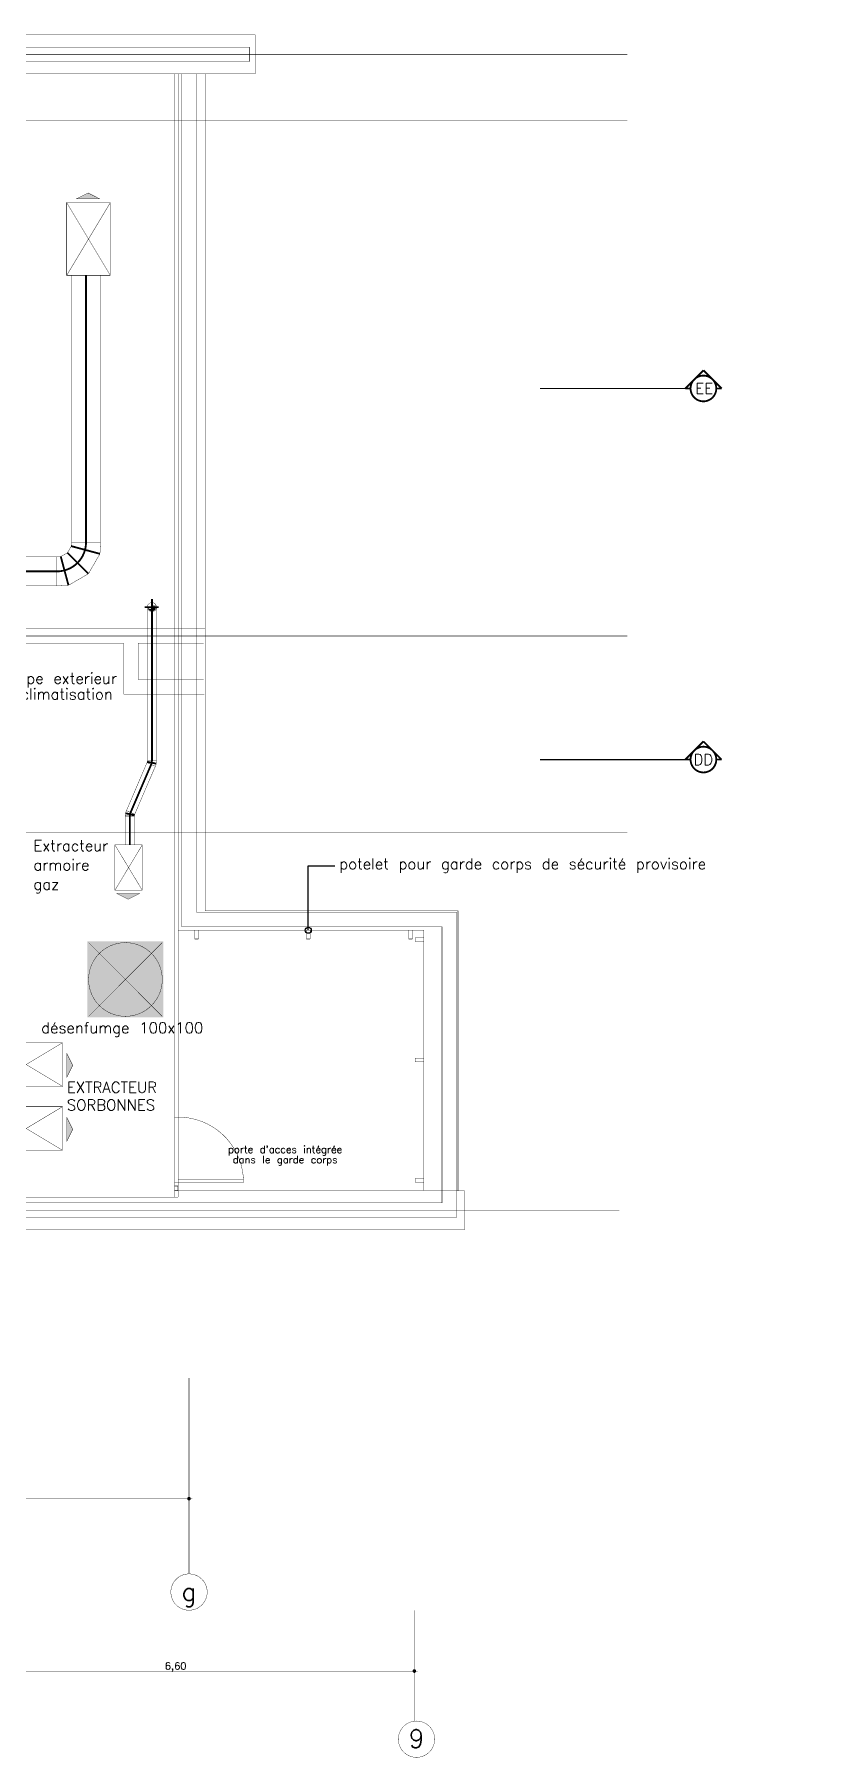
# Model space of a CAD drawing. Header units: inches. Extents: x -511311 to -456756, y 27559 to 65477.
# Drawn here: x -467515 to -456756, y 27651 to 51350 of the extents above; entities that cross this region are included whole.
import ezdxf

# ---------------------------------------------------------------- set-up
doc = ezdxf.new("R2010")
doc.units = ezdxf.units.IN
doc.header["$MEASUREMENT"] = 0
for name, pattern in [('Achse', [115, 0, -40, 75, 0]), ('AXES2', [1125, 750, -125, 125, -125]), ('DISCONTINU2', [375, 250, -125]), ('pontille 1', [133.333333, 66.666667, -66.666667]), ('Tiretet', [546.805537, 264.583325, -105.833328, 70.555556, -105.833328])]:
    doc.linetypes.add(name, pattern=pattern)
for name, color, linetype in [('00 AXES', 7, 'Continuous'), ('00 cloisons', 7, 'Continuous'), ('00 cotations', 7, 'Continuous'), ('00 hachures', 7, 'Continuous'), ('00 légendes', 7, 'Continuous'), ('00 skydomes + désenf', 7, 'Continuous'), ('00 traits de coupes', 7, 'Continuous'), ('00 équipements siretec', 7, 'Continuous'), ('ArchiCAD', 7, 'Continuous'), ('CLIMATISATION', 7, 'Continuous'), ('Extraction Sorbonne', 7, 'Continuous'), ('Extraction Sorbonne_A', 7, 'Continuous'), ('Extraction Sorbonne_F', 7, 'Continuous'), ('FISA_CAD', 7, 'Continuous'), ('murs peripherique', 7, 'Continuous'), ('textes', 7, 'Continuous'), ('VMC', 7, 'Continuous'), ('VMC_A', 7, 'Continuous'), ('VMC_F', 7, 'Continuous')]:
    doc.layers.add(name, color=color, linetype=linetype)
doc.styles.get("Standard").update_dxf_attribs({"font": 'txt', "bigfont": 'BIGFONT.SHX'})
doc.dimstyles.new('Dimstyle_36', dxfattribs={"dimtxt": 150, "dimasz": 85.5, "dimexe": 0.18, "dimexo": 0, "dimgap": 0.09, "dimtad": 1, "dimtih": 1, "dimtoh": 1, "dimlfac": 0.001, "dimzin": 0, "dimdsep": 46, "dimtxsty": 'Standard', "dimblk": 'ARROWHEAD_11', "dimblk1": 'ARROWHEAD_11', "dimblk2": 'ARROWHEAD_11', "dimcen": 0.09, "dimclrd": 7, "dimclre": 7, "dimclrt": 7, "dimadec": 1, "dimazin": 0, "dimtfac": 1, "dimtdec": 4, "dimtmove": 0, "dimatfit": 3, "dimfxl": 1, "dimtolj": 1, "dimtzin": 0, "dimarcsym": 0})
doc.dimstyles.new('Dimstyle_37', dxfattribs={"dimtxt": 100, "dimasz": 85.5, "dimexe": 0.18, "dimexo": 0, "dimgap": 0.09, "dimtad": 1, "dimtih": 1, "dimtoh": 1, "dimlfac": 0.001, "dimzin": 0, "dimdsep": 46, "dimtxsty": 'Standard', "dimblk": 'ARROWHEAD_11', "dimblk1": 'ARROWHEAD_11', "dimblk2": 'ARROWHEAD_11', "dimcen": 0.09, "dimclrd": 7, "dimclre": 7, "dimclrt": 7, "dimadec": 1, "dimazin": 0, "dimtfac": 1, "dimtdec": 4, "dimtmove": 0, "dimatfit": 3, "dimfxl": 1, "dimtolj": 1, "dimtzin": 0, "dimarcsym": 0})
doc.dimstyles.new('Dimstyle_39', dxfattribs={"dimtxt": 0.18, "dimasz": 164.16, "dimexe": 0.18, "dimexo": 0.0625, "dimgap": 0.09, "dimtad": 0, "dimtih": 1, "dimtoh": 1, "dimdec": 4, "dimzin": 0, "dimdsep": 46, "dimcen": 0.09, "dimadec": 0, "dimazin": 0, "dimtfac": 1, "dimtdec": 4, "dimtmove": 0, "dimatfit": 3, "dimldrblk": 'ARROWHEAD_1', "dimfxl": 1, "dimtolj": 1, "dimtzin": 0, "dimarcsym": 0})

# ---------------------------------------------------------------- blocks, each defined once
blk = doc.blocks.new('IFC2x_PorteSimpleBatSimple_35')
at = {"color": 0, "linetype": 'Continuous', "const_width": 5}
blk.add_lwpolyline([(450, 900, 0.414214), (-450, 0)], format="xyb", dxfattribs=at)
for points in [[(450, 900), (410, 900)], [(410, 900), (410, 0)], [(450, 0), (450, 900)], [(-500, 0), (-450, 0)], [(-450, -50), (-450, 0)], [(410, 0), (450, 0)], [(500, 0), (450, 0)], [(450, -50), (450, 0)], [(-500, -50), (-450, -50)], [(500, -50), (450, -50)]]:
    blk.add_lwpolyline(points, dxfattribs=at)
blk = doc.blocks.new('WALL_218', base_point=(-465588, 35447))
at = {"layer": '00 cloisons', "color": 255, "linetype": 'Continuous', "const_width": 9}
for points in [[(-465588, 35510), (-465538, 35510)], [(-465588, 35510), (-465588, 35447)], [(-465588, 35447), (-465538, 35447)], [(-465538, 35447), (-465538, 35510)]]:
    blk.add_lwpolyline(points, dxfattribs=at)
at = {"layer": '00 cloisons', "color": 1, "rotation": 270}
blk.add_blockref('IFC2x_PorteSimpleBatSimple_35', (-465538, 36010), dxfattribs=at)
blk = doc.blocks.new('WALL_1670', base_point=(-465284, 39029))
at = {"layer": '00 cloisons', "color": 7, "linetype": 'Continuous', "const_width": 5}
for points in [[(-465309, 39029), (-465309, 38909)], [(-465259, 39029), (-465309, 39029)], [(-465309, 38909), (-465259, 38909)], [(-465259, 38909), (-465259, 39029)]]:
    blk.add_lwpolyline(points, dxfattribs=at)
blk = doc.blocks.new('WALL_1671', base_point=(-463748, 39029))
at = {"layer": '00 cloisons', "color": 7, "linetype": 'Continuous', "const_width": 5}
for points in [[(-463773, 39029), (-463773, 38909)], [(-463723, 39029), (-463773, 39029)], [(-463773, 38909), (-463723, 38909)], [(-463723, 38909), (-463723, 39029)]]:
    blk.add_lwpolyline(points, dxfattribs=at)
blk = doc.blocks.new('WALL_1672', base_point=(-462338, 39029))
at = {"layer": '00 cloisons', "color": 7, "linetype": 'Continuous', "const_width": 5}
for points in [[(-462363, 39029), (-462364, 38909)], [(-462313, 39029), (-462363, 39029)], [(-462364, 38909), (-462314, 38909)], [(-462314, 38909), (-462313, 39029)]]:
    blk.add_lwpolyline(points, dxfattribs=at)
blk = doc.blocks.new('WALL_1693', base_point=(-462158, 37246))
at = {"layer": '00 cloisons', "color": 7, "linetype": 'Continuous', "const_width": 5}
for points in [[(-462158, 37271), (-462279, 37271)], [(-462279, 37271), (-462279, 37221)], [(-462279, 37221), (-462158, 37221)], [(-462158, 37221), (-462158, 37271)]]:
    blk.add_lwpolyline(points, dxfattribs=at)
blk = doc.blocks.new('WALL_1694', base_point=(-462158, 35590))
at = {"layer": '00 cloisons', "color": 7, "linetype": 'Continuous', "const_width": 5}
for points in [[(-462158, 35615), (-462279, 35615)], [(-462279, 35615), (-462279, 35565)], [(-462279, 35565), (-462158, 35565)], [(-462158, 35565), (-462158, 35615)]]:
    blk.add_lwpolyline(points, dxfattribs=at)
blk = doc.blocks.new('WALL_1695', base_point=(-462158, 38901))
at = {"layer": '00 cloisons', "color": 7, "linetype": 'Continuous', "const_width": 5}
for points in [[(-462158, 38926), (-462279, 38926)], [(-462279, 38926), (-462279, 38876)], [(-462279, 38876), (-462158, 38876)], [(-462158, 38876), (-462158, 38926)]]:
    blk.add_lwpolyline(points, dxfattribs=at)
blk = doc.blocks.new('*D68')
at = {"layer": '00 cotations', "color": 7, "linetype": 'Continuous', "const_width": 5}
for points in [[(-472188, 31235), (-472188, 31297)], [(-465389, 31235), (-465389, 31297)], [(-472188, 31128), (-472188, 31190)], [(-472166, 31212), (-465411, 31212)], [(-465389, 31128), (-465389, 31190)], [(-465366, 31212), (-465344, 31212)]]:
    blk.add_lwpolyline(points, dxfattribs=at)
at = {"layer": '00 cotations', "color": 7, "linetype": 'Continuous'}
for points, const_width in [([(-472211, 31212, 1), (-472166, 31212, 1)], 5), ([(-472200, 31212, 1), (-472177, 31212, 1)], 22.5), ([(-465411, 31212, 1), (-465366, 31212, 1)], 5), ([(-465400, 31212, 1), (-465377, 31212, 1)], 22.5)]:
    blk.add_lwpolyline(points, format="xyb", close=True, dxfattribs=dict(at, const_width=const_width))
at = {"layer": '00 cotations', "color": 7, "insert": (-468989, 31392), "char_height": 150, "attachment_point": 1}
blk.add_mtext('\\A1;{\\Ftxt.shx|c0;6,80}', dxfattribs=at)
blk = doc.blocks.new('ARROWHEAD_11')
at = {"color": 0, "linetype": 'Continuous'}
blk.add_line((0, 0), (-1, 0), dxfattribs=at)
at = {"color": 0, "linetype": 'Continuous', "const_width": 0.25}
blk.add_lwpolyline([(-0.125, 0, 1), (0.125, 0, 1)], format="xyb", close=True, dxfattribs=at)
blk = doc.blocks.new('*D75')
at = {"layer": '00 cotations', "color": 7, "linetype": 'Continuous', "const_width": 5}
for points in [[(-468888, 28862), (-468888, 28924)], [(-462288, 28862), (-462288, 28924)], [(-468888, 28755), (-468888, 28817)], [(-468866, 28840), (-462311, 28840)], [(-462288, 28755), (-462288, 28817)], [(-462266, 28840), (-462243, 28840)]]:
    blk.add_lwpolyline(points, dxfattribs=at)
at = {"layer": '00 cotations', "color": 7, "linetype": 'Continuous'}
for points, const_width in [([(-468911, 28840, 1), (-468866, 28840, 1)], 5), ([(-468900, 28840, 1), (-468877, 28840, 1)], 22.5), ([(-462311, 28840, 1), (-462266, 28840, 1)], 5), ([(-462300, 28840, 1), (-462277, 28840, 1)], 22.5)]:
    blk.add_lwpolyline(points, format="xyb", close=True, dxfattribs=dict(at, const_width=const_width))
at = {"layer": '00 cotations', "color": 7, "insert": (-465722, 28960), "char_height": 100, "attachment_point": 1}
blk.add_mtext('\\A1;{\\Ftxt.shx|c0;6,60}', dxfattribs=at)
blk = doc.blocks.new('CUTPLANE_7', base_point=(-507647, 41377))
at = {"layer": '00 traits de coupes', "color": 7, "linetype": 'Continuous', "const_width": 25}
for points in [[(-458562, 41377), (-458312, 41627)], [(-458312, 41627), (-458062, 41377)], [(-458489, 41377), (-458562, 41377)], [(-458062, 41377), (-458135, 41377)]]:
    blk.add_lwpolyline(points, dxfattribs=at)
blk.add_lwpolyline([(-458489, 41377, 1), (-458135, 41377, 1)], format="xyb", close=True, dxfattribs=at)
at = {"layer": '00 traits de coupes', "color": 171, "linetype": 'Tiretet', "const_width": 17.5}
blk.add_lwpolyline([(-460562, 41377), (-458562, 41377)], dxfattribs=at)
at = {"layer": 'ArchiCAD', "color": 7, "insert": (-458448, 41302), "char_height": 150, "attachment_point": 7}
blk.add_mtext('\\A1;{\\Ftxt.shx|c0;DD}', dxfattribs=at)
blk = doc.blocks.new('CUTPLANE_8', base_point=(-507647, 46481))
at = {"layer": '00 traits de coupes', "color": 7, "linetype": 'Continuous', "const_width": 25}
for points in [[(-458562, 46481), (-458312, 46731)], [(-458312, 46731), (-458062, 46481)], [(-458489, 46481), (-458562, 46481)], [(-458062, 46481), (-458135, 46481)]]:
    blk.add_lwpolyline(points, dxfattribs=at)
at = {"layer": '00 traits de coupes', "color": 171, "linetype": 'Tiretet', "const_width": 17.5}
blk.add_lwpolyline([(-460562, 46481), (-458562, 46481)], dxfattribs=at)
at = {"layer": '00 traits de coupes', "color": 7, "linetype": 'Continuous', "const_width": 25}
blk.add_lwpolyline([(-458489, 46481, 1), (-458135, 46481, 1)], format="xyb", close=True, dxfattribs=at)
at = {"layer": 'ArchiCAD', "color": 7, "insert": (-458424, 46406), "char_height": 150, "attachment_point": 7}
blk.add_mtext('\\A1;{\\Ftxt.shx|c0;EE}', dxfattribs=at)
blk = doc.blocks.new('ARROWHEAD_1')
at = {"color": 0, "linetype": 'Continuous'}
blk.add_line((0, 0), (-1, 0), dxfattribs=at)
blk.add_circle((0, 0), 0.25, dxfattribs=at)

msp = doc.modelspace()

# ---------------------------------------------------------------- hatches: boundary and pattern name
at = {"layer": '00 skydomes + désenf'}
for points in [[(-466786.389, 37830.306), (-465739.871, 37830.306), (-465739.871, 38876.824), (-466786.389, 38876.824)], [(-466768.398, 38858.895), (-465757.946, 38858.895), (-465757.946, 37846), (-466768.398, 37846)]]:
    msp.add_hatch(color=255, dxfattribs=at).paths.add_polyline_path(points, flags=0)
at = {"layer": 'Extraction Sorbonne'}
for points in [[(-466937.687, 49090.151), (-466777.687, 49170.151), (-466617.687, 49090.151)], [(-466617.687, 49090.151), (-466937.687, 49090.151)], [(-467067.958, 37010.909), (-467067.958, 37330.909)], [(-467067.958, 37330.909), (-466987.958, 37170.909), (-467067.958, 37010.909)], [(-467067.958, 36131.26), (-467067.958, 36451.26)], [(-467067.958, 36451.26), (-466987.958, 36291.26), (-467067.958, 36131.26)]]:
    msp.add_hatch(color=82, dxfattribs=at).paths.add_polyline_path(points, flags=0)
at = {"layer": 'FISA_CAD'}
for points in [[(-466385.856, 39535.89), (-466065.856, 39535.89)], [(-466065.856, 39535.89), (-466225.856, 39455.89), (-466385.856, 39535.89)]]:
    msp.add_hatch(color=1, dxfattribs=at).paths.add_polyline_path(points, flags=0)

# ---------------------------------------------------------------- linework, layer by layer
at = {"layer": '00 AXES', "color": 1, "linetype": 'Tiretet', "const_width": 5}
msp.add_lwpolyline([(-462288.267, 28153.364), (-462288.267, 29676.699)], dxfattribs=at)
at = {"layer": '00 hachures', "color": 7, "linetype": 'Achse', "const_width": 5}
for points in [[(-464558.563, 51176.835), (-505118.267, 51177.795)], [(-464558.563, 50976.801), (-505118.267, 50976.801)], [(-464558.563, 50976.801), (-464558.563, 51176.835)], [(-465288.268, 50806.801), (-465288.268, 39278.519)], [(-468788.267, 43176.801), (-465168.267, 43176.801)], [(-468788.267, 42976.801), (-466288.267, 42976.801)], [(-466288.267, 42276.801), (-466288.267, 42976.801)], [(-466088.267, 42976.801), (-466088.267, 42476.801)], [(-466088.267, 42976.801), (-465188.267, 42976.801)], [(-466088.267, 42476.801), (-465188.267, 42476.801)], [(-466288.267, 42276.801), (-465178.267, 42276.801)], [(-461708.267, 39278.519), (-465288.268, 39278.519)], [(-461708.267, 35078.519), (-461708.267, 39278.519)], [(-461908.267, 39078.519), (-465488.267, 39078.519)], [(-461908.267, 35278.507), (-461908.267, 39078.519)], [(-461908.267, 35278.507), (-483638.267, 35279.013)], [(-461708.267, 35078.519), (-483638.267, 35078.519)]]:
    msp.add_lwpolyline(points, dxfattribs=at)
at = {"layer": '00 hachures', "color": 7, "linetype": 'DISCONTINU2', "const_width": 0.25}
for points in [[(-468988.267, 37976.802), (-466988.268, 37976.802), (-466988.268, 40476.801), (-468988.267, 40476.801)], [(-468788.267, 38176.802), (-467188.268, 38176.802), (-467188.268, 40275.961), (-468788.267, 40275.961)]]:
    msp.add_lwpolyline(points, close=True, dxfattribs=at)
at = {"layer": '00 hachures', "color": 7, "linetype": 'Continuous', "const_width": 5}
for points in [[(-461688.267, 39298.512), (-465168.517, 39298.587)], [(-462158.029, 39029.178), (-465537.607, 39029.178)], [(-462158.029, 35453.725), (-462158.029, 39029.178)]]:
    msp.add_lwpolyline(points, dxfattribs=at)
at = {"layer": '00 skydomes + désenf', "color": 1, "linetype": 'Continuous', "const_width": 0.25}
for points in [[(-466786.389, 37830.306), (-465739.871, 37830.306), (-465739.871, 38876.824), (-466786.389, 38876.824)], [(-466768.398, 38858.895), (-465757.946, 38858.895), (-465757.946, 37846), (-466768.398, 37846)]]:
    msp.add_lwpolyline(points, close=True, dxfattribs=at)
at = {"layer": '00 skydomes + désenf', "color": 1, "linetype": 'Continuous', "const_width": 5}
msp.add_lwpolyline([(-466770.303, 38352.447, 1), (-465756.042, 38352.447, 1)], format="xyb", close=True, dxfattribs=at)
at = {"layer": '00 skydomes + désenf', "color": 1, "linetype": 'pontille 1', "const_width": 5}
for points in [[(-466768.398, 38858.895), (-465757.946, 37846)], [(-466768.398, 37846), (-465757.946, 38858.895)]]:
    msp.add_lwpolyline(points, dxfattribs=at)
at = {"layer": '00 équipements siretec', "color": 1, "linetype": 'Tiretet', "const_width": 5}
for points in [[(-465638.267, 29926.699, 1), (-465138.267, 29926.699, 1)], [(-462509.022, 27903.364, 1), (-462009.022, 27903.364, 1)]]:
    msp.add_lwpolyline(points, format="xyb", close=True, dxfattribs=at)
at = {"layer": 'Extraction Sorbonne', "color": 82, "linetype": 'AXES2', "const_width": 5}
for points in [[(-466937.687, 49090.151), (-466617.687, 49090.151), (-466777.687, 49170.151)], [(-466471.433, 49037.4), (-466471.433, 48037.418), (-467071.421, 48037.418), (-467071.421, 49037.4)], [(-468128.484, 37482.479), (-467128.503, 37482.479), (-467128.503, 36882.49), (-468128.484, 36882.49)], [(-467067.958, 37330.909), (-467067.958, 37010.909), (-466987.958, 37170.909)], [(-468128.484, 36602.83), (-467128.503, 36602.83), (-467128.503, 36002.841), (-468128.484, 36002.841)], [(-467067.958, 36451.26), (-467067.958, 36131.26), (-466987.958, 36291.26)]]:
    msp.add_lwpolyline(points, close=True, dxfattribs=at)
for points in [[(-466471.433, 49037.4), (-467071.421, 48037.418)], [(-467071.421, 49037.4), (-466471.433, 48037.418)], [(-467005.158, 44365.243), (-467005.158, 48037.418)], [(-466605.158, 44365.243), (-466605.158, 48037.418)], [(-467008.109, 44312.444), (-467005.158, 44365.243)], [(-467005.158, 44365.243), (-466605.158, 44365.243)], [(-466614.011, 44206.846), (-466605.158, 44365.243)], [(-470948.324, 44165.243), (-467205.158, 44165.243)], [(-467205.158, 44165.243), (-467152.358, 44168.194)], [(-467205.158, 44165.243), (-467205.158, 43765.243)], [(-467152.358, 44168.194), (-467060.908, 44220.994)], [(-467060.908, 44220.994), (-467008.109, 44312.444)], [(-466772.408, 43932.494), (-466614.011, 44206.846)], [(-467046.76, 43774.097), (-466772.408, 43932.494)], [(-470948.324, 43765.243), (-467205.158, 43765.243)], [(-467205.158, 43765.243), (-467046.76, 43774.097)], [(-468128.484, 37482.479), (-467128.503, 36882.49)], [(-468128.484, 36882.49), (-467128.503, 37482.479)], [(-468128.484, 36602.83), (-467128.503, 36002.841)], [(-468128.484, 36002.841), (-467128.503, 36602.83)]]:
    msp.add_lwpolyline(points, dxfattribs=at)
at = {"layer": 'Extraction Sorbonne_A', "color": 7, "linetype": 'Continuous', "const_width": 25}
for points in [[(-466805.158, 44365.243), (-466805.158, 48037.418)], [(-470948.324, 43965.243), (-467205.158, 43965.243)]]:
    msp.add_lwpolyline(points, dxfattribs=at)
msp.add_lwpolyline([(-467205.158, 43965.243, 0.414213562), (-466805.158, 44365.243)], format="xyb", dxfattribs=at)
at = {"layer": 'Extraction Sorbonne_F', "color": 7, "linetype": 'Continuous', "const_width": 25}
for points in [[(-467008.109, 44312.444), (-466614.011, 44206.846)], [(-467152.358, 44168.194), (-467046.76, 43774.097)], [(-467060.908, 44220.994), (-466772.408, 43932.494)]]:
    msp.add_lwpolyline(points, dxfattribs=at)
at = {"layer": 'FISA_CAD', "color": 1, "linetype": 'Continuous', "const_width": 5}
msp.add_lwpolyline([(-466065.856, 39535.89), (-466385.856, 39535.89), (-466225.856, 39455.89)], close=True, dxfattribs=at)
at = {"layer": 'murs peripherique', "color": 7, "linetype": 'Continuous', "const_width": 5}
for points in [[(-464478.563, 51347.766), (-505188.267, 51346.804)], [(-464478.526, 50806.801), (-464478.563, 51347.766)], [(-467678.526, 50806.801), (-464478.526, 50806.801)], [(-465588.142, 50806.801), (-465588.142, 35358.651)], [(-465538.517, 50806.801), (-464478.526, 50806.801)], [(-465538.205, 50806.801), (-465538.205, 35358.65)], [(-465488.267, 50806.801), (-465488.267, 39078.248)], [(-465488.267, 50806.801), (-465488.267, 39078.519)], [(-465168.267, 50806.801), (-465168.267, 39298.519)], [(-461688.267, 35447.159), (-461688.267, 39298.512)], [(-465538.205, 35359.071), (-483638.267, 35359.071)], [(-461598.267, 35447.159), (-465538.205, 35447.251)], [(-461598.267, 35447.159), (-461598.267, 34908.348)], [(-461598.267, 34908.348), (-483638.267, 34908.861)]]:
    msp.add_lwpolyline(points, dxfattribs=at)
at = {"layer": 'murs peripherique', "color": 1, "linetype": 'Tiretet', "const_width": 5}
for points in [[(-511308.535, 51076.801), (-459358.126, 51076.801)], [(-511308.535, 50172.492), (-459358.126, 50172.492)], [(-511308.535, 43076.801), (-459358.126, 43076.801)], [(-511308.535, 40376.801), (-459358.126, 40376.801)], [(-511308.535, 35178.519), (-459469.292, 35178.519)], [(-465388.517, 32871.906), (-465388.517, 30186.686)]]:
    msp.add_lwpolyline(points, dxfattribs=at)
at = {"layer": 'VMC', "color": 1, "linetype": 'Continuous', "const_width": 5}
for points in [[(-465898.619, 43536.452, 1), (-465898.619, 43411.452)], [(-465951.728, 43473.952, 0.150139779), (-465945.488, 43453.638)], [(-465951.728, 43473.952, 1), (-465845.51, 43473.952)], [(-465951.728, 43473.952, 1), (-465898.619, 43473.952)], [(-465945.355, 43453.576, 0.812993423), (-465847.634, 43473.952)], [(-465945.355, 43453.576, 0.66644385), (-465896.495, 43473.952)], [(-465937.652, 43448.248, 0.744252547), (-465851.883, 43473.952)], [(-465933.948, 43437.826, 0.485850036), (-465887.997, 43473.952)], [(-465932.945, 43441.955, 0.485850036), (-465892.246, 43473.952)], [(-465927.771, 43438.585, 0.166910225), (-465885.921, 43444.852)], [(-465898.619, 43411.452, 1), (-465898.619, 43536.452)], [(-465845.51, 43473.952, 1), (-465898.619, 43473.952)], [(-465893.692, 43447.027, 0.178755976), (-465883.748, 43473.952)], [(-465891.431, 43445.093, 0.344394639), (-465868.878, 43473.952)], [(-465890.463, 43444.265, 0.178755976), (-465879.5, 43473.952)], [(-465887.585, 43441.803, 0.320374696), (-465864.629, 43473.952)], [(-465887.235, 43441.504, 0.178755976), (-465875.251, 43473.952)], [(-465858.787, 43473.952, 1), (-465885.342, 43473.952)], [(-465884.006, 43438.742, 0.178755976), (-465871.002, 43473.952)], [(-465883.906, 43438.657, 0.302733846), (-465860.38, 43473.952)], [(-465882.646, 43434.582, 0.3053369), (-465856.132, 43473.952)]]:
    msp.add_lwpolyline(points, format="xyb", dxfattribs=at)
for points in [[(-465961.119, 43473.952), (-465961.119, 41358.826)], [(-465847.634, 43473.952), (-465896.495, 43473.952)], [(-465836.119, 43473.952), (-465836.119, 41358.826)], [(-465966.199, 41334.144), (-466249.546, 40674.986)], [(-465851.36, 41284.779), (-466134.707, 40625.621)], [(-465962.402, 41346.226), (-465966.199, 41334.144)], [(-465851.36, 41284.779), (-465966.199, 41334.144)], [(-465961.119, 41358.826), (-465962.402, 41346.226)], [(-465836.119, 41358.826), (-465961.119, 41358.826)], [(-465838.744, 41320.775), (-465851.36, 41284.779)], [(-465836.119, 41358.826), (-465838.744, 41320.775)], [(-466262.161, 40638.991), (-466264.787, 40600.939)], [(-466139.787, 40600.939), (-466264.787, 40600.939)], [(-466264.787, 40600.939), (-466264.787, 40202.571)], [(-466249.546, 40674.986), (-466262.161, 40638.991)], [(-466134.707, 40625.621), (-466249.546, 40674.986)], [(-466138.504, 40613.539), (-466139.787, 40600.939)], [(-466139.787, 40600.939), (-466139.787, 40202.571)], [(-466134.707, 40625.621), (-466138.504, 40613.539)], [(-466032.02, 40202.571), (-466407.646, 39579.895)], [(-466407.646, 40202.571), (-466032.02, 39579.895)]]:
    msp.add_lwpolyline(points, dxfattribs=at)
msp.add_lwpolyline([(-466032.02, 40202.571), (-466032.02, 39579.895), (-466407.646, 39579.895), (-466407.646, 40202.571)], close=True, dxfattribs=at)
at = {"layer": 'VMC_A', "color": 7, "linetype": 'Continuous', "const_width": 25}
for points in [[(-465998.502, 43473.952), (-465805.709, 43473.952)], [(-465898.619, 43585.7), (-465898.619, 43363.632)], [(-465898.619, 43473.952), (-465898.619, 41358.826)], [(-465908.78, 41309.461), (-466192.126, 40650.304)], [(-466202.287, 40600.939), (-466202.287, 40202.571)]]:
    msp.add_lwpolyline(points, dxfattribs=at)
for points in [[(-465908.78, 41309.461, 0.101845275), (-465898.619, 41358.826)], [(-466192.126, 40650.304, 0.101845275), (-466202.287, 40600.939)]]:
    msp.add_lwpolyline(points, format="xyb", dxfattribs=at)
at = {"layer": 'VMC_F', "color": 7, "linetype": 'Continuous', "const_width": 25}
for points in [[(-465962.402, 41346.226), (-465838.744, 41320.775)], [(-466138.504, 40613.539), (-466262.161, 40638.991)]]:
    msp.add_lwpolyline(points, dxfattribs=at)

# ---------------------------------------------------------------- block references
at = {"layer": '00 cloisons', "color": 7}
for name, p in [('WALL_1670', (-465283.806, 39029.173)), ('WALL_1671', (-463747.862, 39029.173)), ('WALL_1672', (-462338.499, 39029.173)), ('WALL_1695', (-462158.199, 38900.974)), ('WALL_1693', (-462158.199, 37245.501)), ('WALL_1694', (-462158.199, 35590.029))]:
    msp.add_blockref(name, p, dxfattribs=at)
at = {"layer": '00 cloisons', "color": 255}
msp.add_blockref('WALL_218', (-465588.205, 35447.251), dxfattribs=at)
at = {"layer": '00 traits de coupes', "color": 171}
for name, p in [('CUTPLANE_8', (-507646.888, 46481.135)), ('CUTPLANE_7', (-507646.888, 41377.025))]:
    msp.add_blockref(name, p, dxfattribs=at)

# ---------------------------------------------------------------- texts
at = {"layer": '00 légendes', "color": 7, "insert": (-463320.723, 39918.502), "char_height": 150, "attachment_point": 4}
msp.add_mtext('\\A1;{\\Ftxt.shx|c0;\\C7;potelet pour garde corps de sécurité provisoire }', dxfattribs=at)
at = {"layer": '00 skydomes + désenf', "color": 1, "insert": (-466307.066, 37762.708), "char_height": 150, "width": 2550.83747, "attachment_point": 2}
msp.add_mtext('\\A1;{\\Ftxt.shx|c0;\\C1;désenfumge 100x100}', dxfattribs=at)
at = {"layer": '00 équipements siretec', "color": 1, "attachment_point": 2}
for s, insert, char_height, width in [('\\A1;{\\Ftxt.shx|c0;\\C1;g}', (-465388.267, 30058.842), 250.00001, 500), ('\\A1;{\\Ftxt.shx|c0;\\C1;9}', (-462259.022, 28035.509), 250, 355.25334)]:
    msp.add_mtext(s, dxfattribs=dict(at, insert=insert, char_height=char_height, width=width))
at = {"layer": 'CLIMATISATION', "color": 1, "insert": (-468076.071, 42568.824), "char_height": 150, "width": 3149.47768, "attachment_point": 1, "line_spacing_factor": 0.864656}
msp.add_mtext('\\A1;{\\Ftxt.shx|c0;\\C1;groupe exterieur \\Pde climatisation}', dxfattribs=at)
at = {"layer": 'Extraction Sorbonne', "color": 82, "insert": (-467069.062, 36944.174), "char_height": 150, "width": 4981.05046, "attachment_point": 1, "line_spacing_factor": 0.972874}
msp.add_mtext('\\A1;{\\Ftxt.shx|c0;\\C82;EXTRACTEUR\\PSORBONNES}', dxfattribs=at)
at = {"layer": 'textes', "color": 7, "insert": (-464066.159, 36065.337), "char_height": 99.99997, "width": 2094.21236, "attachment_point": 2, "line_spacing_factor": 0.839661}
msp.add_mtext("\\A1;{\\Ftxt.shx|c0;\\C7;porte d'acces intégrée dans le garde corps}", dxfattribs=at)
at = {"layer": 'VMC', "color": 1, "insert": (-467528.726, 40267.6), "char_height": 150, "width": 4811.19932, "attachment_point": 1, "line_spacing_factor": 1.059886}
msp.add_mtext('\\A1;{\\Ftxt.shx|c0;\\C1;Extracteur \\Parmoire\\Pgaz}', dxfattribs=at)

# ---------------------------------------------------------------- dimensions: what is measured, and where the dimension line sits
at = {"layer": '00 cotations', "color": 7, "linetype": 'Continuous'}
for base, p1, p2, dimstyle, picture, middle in [((-498588.267, 31212.2), (-472188.267, 32861.919), (-465388.517, 32871.906), 'Dimstyle_36', '*D68', (-468788.392, 31317.2)), ((-501888.267, 28839.588), (-468888.267, 29676.699), (-462288.267, 29676.699), 'Dimstyle_37', '*D75', (-465588.267, 28909.588))]:
    dim = msp.add_linear_dim(base=base, p1=p1, p2=p2, dimstyle=dimstyle, dxfattribs=at)
    dim.commit()
    dim.dimension.update_dxf_attribs({"geometry": picture, "text_midpoint": middle})

# ---------------------------------------------------------------- leaders
at = {"layer": '00 légendes', "color": 7, "linetype": 'Continuous', "annotation_type": 0, "has_hookline": 1, "hookline_direction": 0, "text_width": 6625}
msp.add_leader([(-463747.862, 39029.173), (-463747.862, 39916.191), (-463380.723, 39916.191)], dimstyle='Dimstyle_39', dxfattribs=at)

doc.saveas('drawing.dxf')
